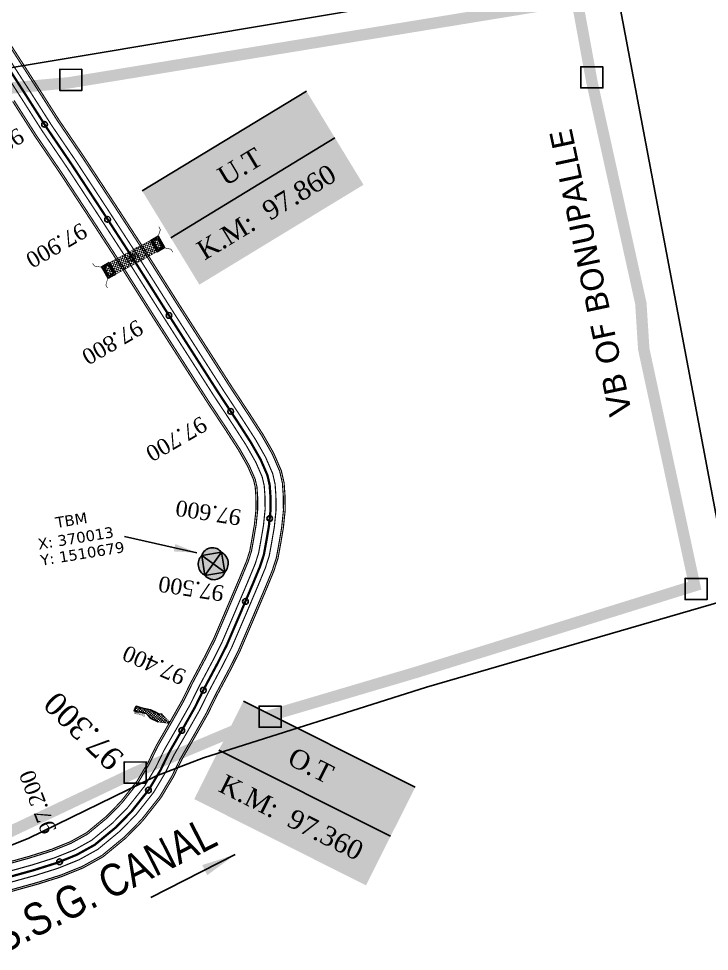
# Model space of a CAD drawing. Header units: inches. Extents: x 360616 to 379062, y 1506291 to 1520405.
# Drawn here: x 369842 to 370448, y 1510339 to 1511157 of the extents above; entities that cross this region are included whole.
import ezdxf

# ---------------------------------------------------------------- set-up
doc = ezdxf.new("R2010")
doc.units = ezdxf.units.IN
doc.header["$MEASUREMENT"] = 0
doc.header["$PDMODE"] = 32
doc.header["$PDSIZE"] = 5
for name, pattern in [('ACAD_ISO02W100', [15, 12, -3]), ('ACAD_ISO03W100', [30, 12, -18]), ('BORDER', [1.75, 0.5, -0.25, 0.5, -0.25, 0, -0.25])]:
    doc.linetypes.add(name, pattern=pattern)
for name, color, linetype in [('bed with', 5, 'Continuous'), ('cahnige', 7, 'Continuous'), ('CARTTRACK', 30, 'ACAD_ISO02W100'), ('laying', 4, 'Continuous'), ('lining', 4, 'Continuous'), ('OT', 7, 'Continuous'), ('pbms', 8, 'Continuous'), ('stons', 1, 'Continuous'), ('STREAM', 4, 'Continuous'), ('TEXT', 7, 'Continuous'), ('TITLEBLOCK', 7, 'Continuous'), ('top of bund', 1, 'Continuous'), ('UT', 173, 'ACAD_ISO02W100'), ('V', 6, 'Continuous'), ('Z LAYER', 7, 'Continuous'), ('ZSTU', 7, 'Continuous'), ('ZTEXT', 7, 'Continuous')]:
    doc.layers.add(name, color=color, linetype=linetype)
doc.layers.add('VILL_BOUNDARY', color=6, linetype='BORDER', lineweight=30)
doc.styles.add('5mm', font='TIMES.TTF', dxfattribs={"height": 3})
doc.styles.add('ARIALN', font='ARIALN.TTF')
doc.styles.get("Standard").update_dxf_attribs({"font": 'verdana.TTF'})
doc.dimstyles.get("Standard").update_dxf_attribs({"dimtxt": 0.18, "dimasz": 0.18, "dimexe": 0.18, "dimexo": 0.0625, "dimgap": 0.09, "dimtad": 0, "dimtih": 1, "dimtoh": 1, "dimdec": 4, "dimzin": 0, "dimdsep": 46, "dimtxsty": 'Standard', "dimcen": 0.09, "dimadec": 0, "dimazin": 0, "dimtfac": 1, "dimtdec": 4, "dimtofl": 0, "dimtmove": 0, "dimatfit": 3, "dimfxl": 0, "dimtolj": 1, "dimtzin": 0, "dimarcsym": 0})

# ---------------------------------------------------------------- blocks, each defined once
blk = doc.blocks.new('NNNNNNNNNNNN')
at = {"layer": 'ZSTU'}
h = blk.add_hatch(color=135, dxfattribs=at)
h.set_gradient(color1=(141, 177, 78), color2=(107, 135, 59), one_color=1, tint=0.3799999952316284, name='CYLINDER')
h.paths.add_polyline_path([(370039.5415937297, 1510558.622464223), (370017.9405897234, 1510515.620103312), (370168.4488529123, 1510440.016589293), (370190.0498569179, 1510483.018950204)])
h.paths.add_polyline_path([(370063.090799574, 1510504.839279464), (370127.9670813827, 1510471.649905329), (370139.7307539019, 1510494.644714762), (370074.8544720925, 1510527.834088897)], flags=24)
h = blk.add_hatch(color=252, dxfattribs=at)
h.set_gradient(color1=(167, 88, 159), color2=(127, 67, 121), one_color=1, tint=0.3799999952316284, name='CYLINDER')
h.paths.add_polyline_path([(370017.9405897234, 1510515.620103312), (369996.3395857174, 1510472.617742401), (370146.8478489092, 1510397.014228386), (370168.4488529123, 1510440.016589293)])
h.paths.add_polyline_path([(370010.5956798819, 1510477.744982441), (370143.5086620983, 1510410.804758505), (370155.0777681206, 1510433.775765958), (370022.1647859034, 1510500.715989894)], flags=24)
for points in [[(370190.0498569196, 1510483.018950203), (370039.5415937295, 1510558.622464223)], [(370168.4488529112, 1510440.016589293), (370017.9405897247, 1510515.620103311)]]:
    blk.add_lwpolyline(points, dxfattribs=at)
at = {"layer": 'ZSTU', "style": '5mm'}
for s, height, rotation, p in [('O.T', 16.84298922994375, 332.9066468480078, (370076.8349431238, 1510503.865594122)), ('K.M:  97.360', 16.84298922994376, 333.2683707629355, (370016.5053092608, 1510479.948976499))]:
    blk.add_text(s, height=height, rotation=rotation, dxfattribs=at).set_placement(p)
blk = doc.blocks.new('JGHGFHG')
at = {"layer": 'STREAM'}
h = blk.add_hatch(dxfattribs=at)
h.set_pattern_fill('DASH', color=256, scale=10, angle=-93.47943830405107, style=0)
h.set_pattern_definition([(266.520561695949, (-1135005.081386278, 1969627.674666727), (1.171832883641658, -1.323558722843862), [1.25, -1.25])])
h.paths.add_polyline_path([(371758.5743821985, 1516063.275514345), (371752.8293972122, 1516063.515613312), (371747.0844122269, 1516063.755712279), (371746.1240020243, 1516006.88518108), (371751.8740020248, 1516006.88518108), (371757.624002025, 1516006.88518108)])
at = {"layer": 'UT', "ltscale": 0.2, "const_width": 0.4999999999999999}
for points in [[(371740.0624216078, 1516068.268953552), (371743.0617923853, 1516068.207512994), (371747.0844122269, 1516063.755712279), (371752.8293972122, 1516063.515613312), (371758.5743821983, 1516063.275514345), (371762.5044365535, 1516067.80924049), (371765.5007640589, 1516067.95763686)], [(371747.0844122269, 1516063.755712279), (371746.1240020245, 1516006.88518108)], [(371758.5743821983, 1516063.275514345), (371757.624002025, 1516006.88518108)], [(371764.8283246753, 1516002.669088791), (371761.8290043455, 1516002.60523301), (371757.624002025, 1516006.88518108), (371751.8740020248, 1516006.88518108), (371746.1240020245, 1516006.88518108), (371742.3866871898, 1516002.191304449), (371739.3991695005, 1516001.917921831)]]:
    blk.add_lwpolyline(points, dxfattribs=at)
at = {"layer": 'ZSTU', "color": 4}
for points in [[(371747.0844122269, 1516063.755712279), (371758.4549119032, 1516063.755712279), (371758.4549119032, 1516056.186804012), (371747.0844122269, 1516056.186804012)], [(371748.5469212739, 1516062.293203232), (371756.9924028562, 1516062.293203232), (371756.9924028562, 1516057.649313059), (371748.5469212739, 1516057.649313059)], [(371746.1047452827, 1516015.007624062), (371757.4752449589, 1516015.007624062), (371757.4752449589, 1516007.438715794), (371746.1047452827, 1516007.438715794)], [(371747.5672543297, 1516013.545115015), (371756.0127359119, 1516013.545115015), (371756.0127359119, 1516008.901224841), (371747.5672543297, 1516008.901224841)]]:
    blk.add_lwpolyline(points, close=True, dxfattribs=at)
blk = doc.blocks.new('MMMEMEEME')
at = {"layer": 'ZSTU'}
h = blk.add_hatch(color=135, dxfattribs=at)
h.set_gradient(color1=(141, 177, 78), color2=(107, 135, 59), one_color=1, tint=0.3799999952316284, name='CYLINDER')
h.paths.add_polyline_path([(369972.9287812471, 1511019.660053008), (369997.9588199063, 1510978.558914548), (370141.8128045142, 1511066.164049857), (370116.7827658539, 1511107.265188317)])
h.paths.add_polyline_path([(370031.0205023586, 1511011.142541813), (370093.537904037, 1511048.586379547), (370080.2662754983, 1511070.745105322), (370017.7488738201, 1511033.301267587)], flags=24)
h = blk.add_hatch(color=252, dxfattribs=at)
h.set_gradient(color1=(167, 88, 159), color2=(127, 67, 121), one_color=1, tint=0.3799999952316284, name='CYLINDER')
h.paths.add_polyline_path([(369997.9588199063, 1510978.558914548), (370022.9888585657, 1510937.457776088), (370166.8428431719, 1511025.062911402), (370141.8128045142, 1511066.164049857)])
h.paths.add_polyline_path([(370026.1921369012, 1510952.265335615), (370153.3773576897, 1511029.536119454), (370140.0228476807, 1511051.517212693), (370012.8376268909, 1510974.246428853)], flags=24)
for points in [[(370116.7827658553, 1511107.265188318), (369972.9287812472, 1511019.660053007)], [(370141.8128045133, 1511066.164049857), (369997.9588199077, 1510978.558914548)]]:
    blk.add_lwpolyline(points, dxfattribs=at)
at = {"layer": 'ZSTU', "style": '5mm'}
blk.add_text('K.M:  97.860', height=16.84298922994376, rotation=31.28057671270063, dxfattribs=at).set_placement((370027.4533538981, 1510958.445193291))
blk = doc.blocks.new('BNVBNFGHYFGHGF')
at = {"layer": 'ZSTU', "color": 6}
blk.add_blockref('MMMEMEEME', (-22.11364681425039, -13.57449068780988), dxfattribs=at)
at = {"layer": 'ZSTU', "style": '5mm'}
blk.add_text('U.T', height=16.84298922994375, rotation=30.91885279777291, dxfattribs=at).set_placement((370023.594483206, 1511009.811926894))
blk = doc.blocks.new('VBVB')
at = {"layer": 'STREAM'}
h = blk.add_hatch(dxfattribs=at)
h.set_pattern_fill('DASH', color=256, scale=10, style=0)
h.set_pattern_definition([(0, (17867.88371487719, -28501.71006121906), (1.25, 1.25), [1.25, -1.25])])
h.paths.add_polyline_path([(380095.9578547815, 1497774.979899091), (380098.8683746898, 1497780.214053723), (380100.4483272064, 1497784.617400714), (380101.7788353608, 1497788.771502249), (380103.7746272102, 1497793.590268896), (380099.5335991489, 1497795.916580957), (380098.452594594, 1497793.507197633), (380097.6210344023, 1497789.602341558), (380096.9557507077, 1497787.691449154), (380095.791578286, 1497784.700503649), (380093.8789543023, 1497782.955785437), (380090.8853257658, 1497780.795647573), (380086.5656440002, 1497773.963976908), (380084.6014813699, 1497765.180921337), (380084.0768038103, 1497764.329620298), (380085.9416349676, 1497763.15133106), (380086.5685083546, 1497763.834778382), (380093.7175540949, 1497769.302057871), (380094.4610701322, 1497772.653587032)])
at = {"layer": 'OT', "const_width": 0.4999999999999999}
blk.add_lwpolyline([(380084.6014813699, 1497765.180921337), (380084.0733134003, 1497764.331791371), (380083.5451454307, 1497763.482661405), (380085.4049872326, 1497762.307524679), (380085.9416349677, 1497763.15133106), (380084.0768038104, 1497764.329620298), (380085.9416349677, 1497763.15133106), (380086.568508355, 1497763.834778382), (380093.717554095, 1497769.302057871), (380086.568508355, 1497763.834778382), (380085.9416349677, 1497763.15133106), (380084.0768038104, 1497764.329620298), (380084.6014813699, 1497765.180921337), (380086.5656440002, 1497773.963976908)], dxfattribs=at)
at = {"layer": 'STREAM'}
blk.add_lwpolyline([(380086.5656440002, 1497773.963976908), (380090.8853257659, 1497780.795647574), (380093.8789543033, 1497782.955785438), (380095.7915782861, 1497784.700503649), (380096.9557507072, 1497787.691449152), (380097.6210344024, 1497789.602341558), (380098.4525945941, 1497793.507197633), (380099.5335991488, 1497795.916580957), (380103.7746272101, 1497793.590268896), (380101.7788353609, 1497788.771502249), (380100.4483272069, 1497784.617400716), (380098.8683746899, 1497780.214053723), (380095.9578547826, 1497774.979899092), (380094.4610701321, 1497772.653587032), (380093.717554095, 1497769.302057871)], dxfattribs=at)
at = {"layer": 'cahnige', "style": '5mm'}
blk.add_text('Stream', height=2.5, rotation=71.17434464616717, dxfattribs=at).set_placement((380095.0016310557, 1497785.493162808))

msp = doc.modelspace()

# ---------------------------------------------------------------- hatches: boundary and pattern name
at = {"layer": 'pbms'}
h = msp.add_hatch(color=256, dxfattribs=at)
h.set_gradient(color1=(31, 17, 238), color2=(36, 21, 239), one_color=1, tint=0.5099999904632568, name='CYLINDER')
h.paths.add_polyline_path([(370002.8820600973, 1510686.263803771, 0.4969052259106934), (370005.7361962285, 1510668.882060098)])
h.paths.add_polyline_path([(370002.8820600973, 1510686.263803771), (370020.2638037712, 1510689.117939902, 0.6148522708899363)])
h.paths.add_polyline_path([(370020.2638037712, 1510689.117939902), (370023.1179399027, 1510671.736196229, 0.4942978772292225)])
h.paths.add_polyline_path([(370005.7361962285, 1510668.882060098, 0.5853763326748842), (370023.1179399027, 1510671.736196229)])
h = msp.add_hatch(color=256, dxfattribs=at)
h.set_gradient(color1=(67, 190, 65), color2=(71, 191, 69), one_color=1, tint=0.5099999904632568, name='CYLINDER')
h.paths.add_polyline_path([(370013.0000000002, 1510678.999999999), (370020.2638037715, 1510689.117939902), (370002.8820600975, 1510686.263803771)])
h.paths.add_polyline_path([(370005.736196229, 1510668.882060096), (370013.0000000002, 1510678.999999999), (370002.8820600975, 1510686.263803771)])
h.paths.add_polyline_path([(370005.736196229, 1510668.882060096), (370023.1179399027, 1510671.736196228), (370013.0000000002, 1510678.999999999)])
h.paths.add_polyline_path([(370023.1179399027, 1510671.736196228), (370020.2638037715, 1510689.117939902), (370013.0000000002, 1510678.999999999)])

# ---------------------------------------------------------------- linework, layer by layer
msp.add_lwpolyline([(370020.2638037712, 1510689.117939902), (370005.7361962285, 1510668.882060098)])
at = {"layer": 'bed with', "const_width": 1}
for points in [[(369820.2742191411, 1510395.467942606), (369856.9003820445, 1510405.648520538), (369877.0963204497, 1510412.013891687), (369895.324221705, 1510419.37019321), (369911.8195431791, 1510428.519749156), (369931.153648803, 1510444.478664316), (369945.2538047594, 1510458.901036278), (369960.717203264, 1510478.449106086), (369971.0561130223, 1510495.805204017), (369978.4876356351, 1510511.100764299), (369990.6206053465, 1510532.179900788), (370001.0780480919, 1510550.690455762), (370009.4486486685, 1510567.636136035), (370021.2402733814, 1510589.844578544), (370029.109030869, 1510605.445720607), (370041.1986559191, 1510633.712679113), (370052.3023182487, 1510659.924381755), (370058.5883427564, 1510675.152697147), (370062.0460000144, 1510685.772352638), (370064.1766401146, 1510697.431723094), (370066.5713134483, 1510711.479034341), (370068.0791997281, 1510726.14056796), (370067.9412807101, 1510738.720250533), (370067.2371838007, 1510748.889322311), (370065.114267006, 1510758.175141931), (370058.97258962, 1510772.367995275), (370050.0375843553, 1510788.08117817), (370038.6024262705, 1510805.837465236), (370021.5836860835, 1510831.665089989), (369975.0118682423, 1510904.568869699), (369944.6621382964, 1510952.641272665), (369919.4716965194, 1510991.468617486), (369893.1476982706, 1511031.61275736), (369871.2301491938, 1511063.886965879), (369851.9515892176, 1511094.143138542), (369826.7313091655, 1511133.334829347)], [(369817.9053808593, 1510404.773457394), (369854.171217955, 1510414.853879462), (369873.8520795504, 1510421.056908312), (369891.1839782941, 1510428.051606789), (369906.3900568206, 1510436.486050846), (369924.647351198, 1510451.556135684), (369938.0371952399, 1510465.251963723), (369952.7943967368, 1510483.907293916), (369962.5996869775, 1510500.367595983), (369969.9997643658, 1510515.598435702), (369982.2811946527, 1510536.935499213), (369992.5887519079, 1510555.180744237), (370000.9037513308, 1510572.013863964), (370012.7141266179, 1510594.257621457), (370020.4013691301, 1510609.498879394), (370032.3655440817, 1510637.472520885), (370043.4454817513, 1510663.628218245), (370049.5740572434, 1510678.475102852), (370052.7181999857, 1510688.131847361), (370054.722759885, 1510699.101276906), (370057.0542865526, 1510712.778165658), (370058.4738002713, 1510726.58043204), (370058.3449192899, 1510738.335749469), (370057.7118161984, 1510747.479477689), (370055.9527329938, 1510755.173858069), (370050.3694103802, 1510768.076404727), (370041.8232156446, 1510783.105821829), (370030.5585737298, 1510800.597334763), (370013.5301139169, 1510826.439710011), (369966.907931758, 1510899.422330301), (369936.5762617028, 1510947.466127335), (369911.4309034803, 1510986.223982515), (369885.1623017299, 1511026.283642641), (369863.2094508064, 1511058.609834123), (369843.8670107832, 1511088.966261459), (369818.4362908348, 1511128.484970653)]]:
    msp.add_lwpolyline(points, dxfattribs=at)
at = {"layer": 'laying', "color": 6, "linetype": 'ByBlock'}
for p in [(369865.1584022875, 1511064.48360041), (369920.4416744693, 1510981.154374943), (369974.2409488802, 1510896.859428043), (370028.3082579282, 1510812.736148909), (370062.4949506635, 1510718.76131164), (370041.1908275416, 1510646), (370004.3337807911, 1510568.119582755), (369956.1947501214, 1510480.468948267), (369878.3512042442, 1510417.696483243)]:
    msp.add_point(p, dxfattribs=at)
at = {"layer": 'laying', "color": 5, "linetype": 'ByBlock'}
for p in [(369942.1828040692, 1510947.577032002), (369985.4650709864, 1510532.844976338)]:
    msp.add_point(p, dxfattribs=at)
at = {"layer": 'lining', "const_width": 1}
for points in [[(369821.8657823616, 1510389.215799858), (369858.7340391672, 1510399.463670011), (369879.2760448038, 1510405.938114892), (369898.1059477467, 1510413.537368463), (369915.4674793264, 1510423.167390207), (369935.5250675062, 1510439.72348824), (369950.1024642803, 1510454.634006902), (369966.0403388993, 1510474.781886136), (369976.7377742712, 1510492.739846915), (369984.190424144, 1510508.078891324), (369996.2236469064, 1510528.984733097), (370006.7817939656, 1510547.673543193), (370015.1897515671, 1510564.694850083), (370026.9687782382, 1510586.879565337), (370034.9594910998, 1510602.722504547), (370047.1334029349, 1510631.186535422), (370058.2530052704, 1510657.435866613), (370064.6448158354, 1510672.920455814), (370068.3131156586, 1510684.187067122), (370070.5284658938, 1510696.309991627), (370072.9655658937, 1510710.606180488), (370074.5328274881, 1510725.845034282), (370074.3888360393, 1510738.978587185), (370073.6370401584, 1510749.836561666), (370071.2696726703, 1510760.191629525), (370064.7528506716, 1510775.251407674), (370055.5566133328, 1510791.423995711), (370044.0068896961, 1510809.358177898), (370026.9946798829, 1510835.175892162), (369980.4567005677, 1510908.026700857), (369950.0948366327, 1510956.118323435), (369924.8741043424, 1510994.992356607), (369898.5128865714, 1511035.193256313), (369876.6190559228, 1511067.432538778), (369857.3834153534, 1511097.621352832), (369832.3045246064, 1511136.593328157)], [(369816.3138176388, 1510411.025600141), (369852.3375608323, 1510421.038729989), (369871.6723551963, 1510427.132685107), (369888.4022522524, 1510433.884431536), (369902.7421206734, 1510441.838409794), (369920.2759324947, 1510456.31131176), (369933.1885357189, 1510469.518993099), (369947.4712611015, 1510487.574513865), (369956.9180257287, 1510503.432953086), (369964.2969758569, 1510518.620308676), (369976.6781530928, 1510540.130666904), (369986.8850060342, 1510558.197656806), (369995.1626484321, 1510574.955149916), (370006.9856217611, 1510597.222634665), (370014.5509088993, 1510612.222095454), (370026.430797066, 1510639.998664576), (370037.4947947296, 1510666.116733387), (370043.5175841644, 1510680.707344185), (370046.4510843415, 1510689.717132877), (370048.3709341057, 1510700.223008373), (370050.6600341072, 1510713.651019511), (370052.0201725113, 1510726.875965719), (370051.8973639607, 1510738.077412817), (370051.3119598406, 1510746.532238333), (370049.7973273295, 1510753.157370474), (370044.5891493285, 1510765.192992327), (370036.3041866671, 1510779.763004288), (370025.1541103042, 1510797.076622101), (370008.1191201175, 1510822.928907839), (369961.4630994325, 1510895.964499143), (369931.1435633665, 1510943.989076565), (369906.0284956573, 1510982.700243394), (369879.7971134291, 1511022.703143688), (369857.8205440774, 1511055.064261224), (369838.4351846474, 1511085.488047169)]]:
    msp.add_lwpolyline(points, dxfattribs=at)
at = {"layer": 'pbms'}
msp.add_lwpolyline([(370002.8820600973, 1510686.263803771, -0.6148522708899362), (370020.2638037712, 1510689.117939902, -0.4942978772292224), (370023.1179399027, 1510671.736196229, -0.5853763326753783), (370005.7361962285, 1510668.882060098, -0.4969052259106934), (370002.8820600973, 1510686.263803771)], format="xyb", close=True, dxfattribs=at)
msp.add_lwpolyline([(370002.8820600973, 1510686.263803771), (370020.2638037712, 1510689.117939902), (370023.1179399027, 1510671.736196229), (370005.7361962285, 1510668.882060098)], close=True, dxfattribs=at)
msp.add_lwpolyline([(370002.8820600973, 1510686.263803771), (370023.1179399027, 1510671.736196229)], dxfattribs=at)
at = {"layer": 'stons'}
for points in [[(369879.7167462275, 1511112.754388222), (369897.8503555325, 1511112.792875414), (369897.8897280722, 1511094.242125917), (369878.5156841647, 1511094.201005999), (369878.4761634334, 1511112.821577392), (369879.7167462275, 1511112.754388222)], [(370336.3023192265, 1511114.979226407), (370354.4359285315, 1511115.017713598), (370354.4753010712, 1511096.466964102), (370335.1012571637, 1511096.425844183), (370335.0617364324, 1511115.046415576), (370336.3023192265, 1511114.979226407)], [(370427.8300915609, 1510666.245451564), (370445.9637008659, 1510666.283938756), (370446.0030734056, 1510647.733189259), (370426.6290294981, 1510647.69206934), (370426.5895087668, 1510666.312640733), (370427.8300915609, 1510666.245451564)], [(370054.4200653615, 1510554.164169412), (370072.5536746665, 1510554.202656604), (370072.5930472062, 1510535.651907107), (370053.2190032987, 1510535.610787188), (370053.1794825674, 1510554.231358582), (370054.4200653615, 1510554.164169412)], [(369936.135551798, 1510505.160451009), (369954.2691611031, 1510505.198938201), (369954.3085336427, 1510486.648188705), (369934.9344897352, 1510486.607068786), (369934.8949690039, 1510505.227640179), (369936.135551798, 1510505.160451009)]]:
    msp.add_lwpolyline(points, dxfattribs=at)
at = {"layer": 'top of bund', "const_width": 1}
for points in [[(369822.2359133431, 1510387.761813173), (369859.1604710561, 1510398.025332679), (369879.7829574443, 1510404.525143544), (369898.7528607796, 1510412.180897591), (369916.3158365699, 1510421.922655568), (369936.541676507, 1510438.617633339), (369951.2300595177, 1510453.641674489), (369967.2782774192, 1510473.929044288), (369978.0590908406, 1510492.02697317), (369985.5166540298, 1510507.376130168), (369997.5266798272, 1510528.241670843), (370008.1082464943, 1510546.971935619), (370016.5248917761, 1510564.010830094), (370028.30098867, 1510586.190027381), (370036.3200632465, 1510602.089198487), (370048.5135766595, 1510630.599060146), (370059.6368859731, 1510656.857142161), (370066.0532979468, 1510672.401329923), (370069.770584413, 1510683.818396071), (370072.0056346797, 1510696.049123843), (370074.4526013461, 1510710.40319122), (370076.0336711532, 1510725.776305519), (370075.8882675112, 1510739.038665476), (370075.1253788462, 1510750.056849888), (370072.7011623597, 1510760.660580129), (370066.0970974279, 1510775.921968697), (370056.8401084439, 1510792.201395139), (370045.2637416556, 1510810.176948285), (370028.2530505339, 1510835.992357783), (369981.7229406434, 1510908.830847638), (369951.3582548504, 1510956.926939893), (369926.1304782548, 1510995.811830821), (369899.7606047809, 1511036.025930488), (369877.8722900458, 1511068.257090615), (369858.6466307338, 1511098.430239876), (369833.6006212206, 1511137.351118578)], [(369815.9436866573, 1510412.479586827), (369851.9111289433, 1510422.477067321), (369871.1654425558, 1510428.545656455), (369887.7553392195, 1510435.240902408), (369901.8937634298, 1510443.083144433), (369919.2593234939, 1510457.417166662), (369932.0609404815, 1510470.511325512), (369946.2333225816, 1510488.427355714), (369955.5967091592, 1510504.14582683), (369962.9707459711, 1510519.323069833), (369975.3751201719, 1510540.873729158), (369985.5585535055, 1510558.89926438), (369993.8275082231, 1510575.639169905), (370005.6534113293, 1510597.91217262), (370013.1903367526, 1510612.855401514), (370025.0506233413, 1510640.586139852), (370036.1109140269, 1510666.695457839), (370042.109102053, 1510681.226470076), (370044.9936155871, 1510690.085803928), (370046.8937653198, 1510700.483876156), (370049.1729986547, 1510713.854008779), (370050.5193288461, 1510726.944694482), (370050.3979324888, 1510738.017334526), (370049.8236211528, 1510746.311950111), (370048.3658376401, 1510752.688419871), (370043.2449025723, 1510764.522431304), (370035.020691556, 1510778.98560486), (370023.8972583447, 1510796.257851714), (370006.8607494665, 1510822.112442217), (369960.1968593568, 1510895.160352362), (369929.8801451488, 1510943.180460107), (369904.7721217449, 1510981.88076918), (369878.5493952196, 1511021.870469513), (369856.5673099543, 1511054.239709387), (369837.171969267, 1511084.679160125)]]:
    msp.add_lwpolyline(points, dxfattribs=at)
at = {"layer": 'V', "color": 6}
msp.add_lwpolyline([(369819.0898000002, 1510400.1207, 2, 2, 0), (369855.5357999997, 1510410.2512, 2, 2, 0), (369875.4742000001, 1510416.535399999, 2, 2, 0), (369893.2540999996, 1510423.710899999, 2, 2, 0), (369909.1047999999, 1510432.502900001, 2, 2, 0), (369927.9005000005, 1510448.0174, 2, 2, 0), (369941.6454999996, 1510462.0765, 2, 2, 0), (369956.7558000004, 1510481.178200001, 2, 2, 0), (369966.8278999999, 1510498.0864, 2, 2, 0), (369974.2437000005, 1510513.3496, 2, 2, 0), (369986.4508999996, 1510534.557700001, 2, 2, 0), (369996.8333999999, 1510552.9356, 2, 2, 0), (370005.1761999996, 1510569.824999999, 2, 2, 0), (370016.9771999996, 1510592.051100001, 2, 2, 0), (370024.7551999995, 1510607.4723, 2, 2, 0), (370036.7821000004, 1510635.592599999, 2, 2, 0), (370047.8739, 1510661.7763, 2, 2, 0), (370054.0811999999, 1510676.813899999, 2, 2, 0), (370057.3821, 1510686.952099999, 2, 2, 0), (370059.4496999998, 1510698.2665, 2, 2, 0), (370061.8128000004, 1510712.128599999, 2, 2, 0), (370063.2764999997, 1510726.3605, 2, 2, 0), (370063.1431, 1510738.528000001, 2, 2, 0), (370062.4744999995, 1510748.1844, 2, 2, 0), (370060.5334999999, 1510756.6745, 2, 2, 0), (370054.6710000001, 1510770.222200001, 2, 2, 0), (370045.9304, 1510785.593499999, 2, 2, 0), (370034.5805000002, 1510803.217399999, 2, 2, 0), (370017.5569000002, 1510829.0524, 2, 2, 0), (369970.9599000001, 1510901.9956, 2, 2, 0), (369940.6191999996, 1510950.0537, 2, 2, 0), (369915.4512999998, 1510988.8463, 2, 2, 0), (369889.1550000003, 1511028.9482, 2, 2, 0), (369867.2198000001, 1511061.248400001, 2, 2, 0), (369847.9093000004, 1511091.5547, 2, 2, 0), (369822.5838000001, 1511130.9099, 2, 2, 0)], format="xyseb", dxfattribs=at)
at = {"layer": 'VILL_BOUNDARY', "linetype": 'ACAD_ISO03W100', "lineweight": -2, "ltscale": 3, "const_width": 10}
msp.add_lwpolyline([(369663.8633116027, 1511080.990670935), (369886.5923822523, 1511100.960416235), (370331.7631477231, 1511173.745150442), (370344.9029692896, 1511101.692519258), (370387.8177630013, 1510907.317582734), (370390.3340645031, 1510867.441012245), (370434.9686172791, 1510659.835414726), (370191.8718116616, 1510584.118524084), (370062.0010119621, 1510545.652138687), (369944.9244528031, 1510496.228689601), (369726.8215660633, 1510392.71879588)], dxfattribs=at)
at = {"layer": 'ZSTU', "color": 3}
msp.add_lwpolyline([(369763.4804272298, 1510403.605379914), (369850.8161238184, 1510438.204370762), (369963.1569485029, 1510493.164691949), (370004.4226198573, 1510508.859178346), (370199.9498438343, 1510570.948247293), (370467.6482885983, 1510648.678894414), (370363.0088703005, 1511202.753586508), (369791.1004658443, 1511106.615023396), (369676.3060219232, 1511099.307181082), (369634.6290140618, 1511216.232836402), (369604.1169023124, 1511288.345539629), (369641.0559703513, 1511314.496776728), (369603.1210951853, 1511752.371997794), (369573.6958323254, 1512099.519825218), (369429.7687645874, 1512259.118123442), (369331.9681773967, 1512519.780753625)], dxfattribs=at)

# ---------------------------------------------------------------- block references
at = {"layer": 'CARTTRACK', "color": 3, "xscale": 0.9023696752765458, "yscale": 0.9023696754593402, "zscale": 0.902369675306999, "rotation": 95.496687640208}
msp.add_blockref('VBVB', (1748148.962462821, 1298600.954124311), dxfattribs=at)
at = {"layer": 'ZSTU', "color": 4}
msp.add_blockref('BNVBNFGHYFGHGF', (0, 0), dxfattribs=at)
at = {"layer": 'ZSTU', "color": 4, "rotation": 299.5040867024992}
msp.add_blockref('JGHGFHG', (-1132576.749429897, 1087865.931935925), dxfattribs=at)
at = {"layer": 'ZSTU', "color": 6}
msp.add_blockref('NNNNNNNNNNNN', (0, 0), dxfattribs=at)

# ---------------------------------------------------------------- texts
at = {"layer": 'cahnige', "char_height": 13.87570660934271, "width": 8058.679100390015, "attachment_point": 1, "style": '5mm'}
for s, insert, rotation in [('98.000', (369848.8211988602, 1511049.970843232), 210.11377026918922), ('97.900', (369904.1044710419, 1510966.641617766), 210.11377026918922), ('97.800', (369953.2001560606, 1510881.695590557), 210.11377026918922), ('97.700', (370009.1849408773, 1510796.910576844), 210.11377026918922), ('97.600', (370036.1021264025, 1510712.436408436), 171.15754116986682), ('97.400', (369984.7959095819, 1510572.237900948), 156.40649925152258), ('97.200', (369863.0080394983, 1510440.664047985), 110.92015435855004)]:
    msp.add_mtext(s, dxfattribs=dict(at, insert=insert, rotation=rotation))
at = {"layer": 'cahnige', "color": 6, "insert": (370021.0776187346, 1510645.837699306), "char_height": 13.87570660934271, "width": 8058.679100390015, "attachment_point": 1, "rotation": 171.15754116986682, "style": '5mm'}
msp.add_mtext('97.500', dxfattribs=at)
at = {"layer": 'cahnige', "color": 1, "insert": (369921.9807477504, 1510496.123358585), "char_height": 20, "width": 8058.679100390015, "attachment_point": 1, "rotation": 135.60694055821062, "style": '5mm'}
msp.add_mtext('97.300', dxfattribs=at)
at = {"layer": 'TEXT', "color": 1}
for s, p in [('TBM', (369875.5907535038, 1510710.382201693)), ('X: 370013', (369860.1981328622, 1510691.485842642)), ('Y: 1510679', (369862.3747324534, 1510677.282582048))]:
    msp.add_text(s, height=9.483917237081629, rotation=9.324930326232131, dxfattribs=at).set_placement(p)
at = {"layer": 'TITLEBLOCK', "color": 1, "extrusion": (-0.001991959904370553, 0.004379297062489891, 0.9999884268595202), "style": 'ARIALN'}
msp.add_text('S.S.G. CANAL', height=28.40680971257714, rotation=26.85874562086857, dxfattribs=at).set_placement((369827.533092764, 1510325.136623441, 5877.528651553956))
at = {"layer": 'ZTEXT', "color": 5, "ltscale": 2}
msp.add_text('VB OF BONUPALLE', height=20, rotation=101.9680050407296, dxfattribs=at).set_placement((370380.0965540415, 1510811.031567786))

# ---------------------------------------------------------------- leaders
at = {"layer": 'CARTTRACK', "color": 1, "linetype": 'ByBlock'}
msp.add_leader([(370032.2994601374, 1510423.974734513), (369958.4276822409, 1510386.396076098)], dimstyle='Standard', override={"dimasz": 30, "dimgap": 0.09, "dimtad": 0}, dxfattribs=at)
at = {"layer": 'Z LAYER', "color": 6, "linetype": 'ByBlock'}
msp.add_leader([(369998.6395128405, 1510688.694265761), (369935.3144997204, 1510703.048897003)], dimstyle='Standard', override={"dimasz": 20, "dimgap": 0.09, "dimtad": 0}, dxfattribs=at)

doc.saveas('drawing.dxf')
